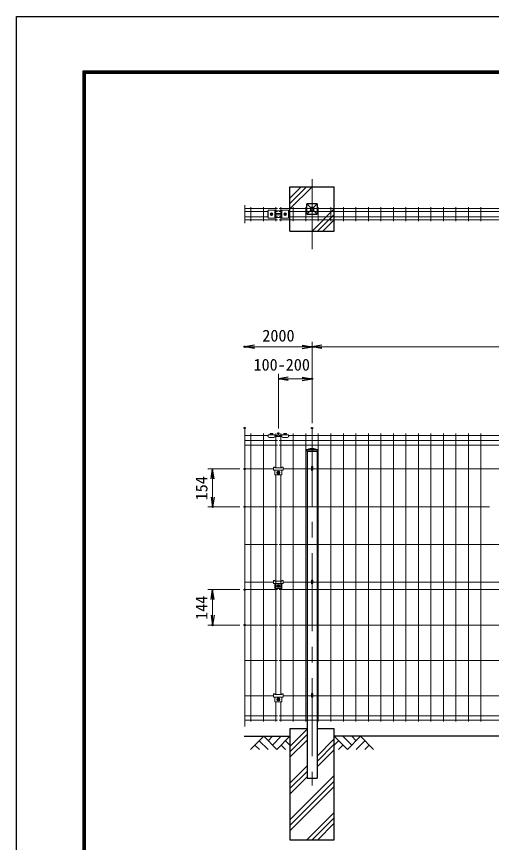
# Model space of a CAD drawing. Units: millimetres, scale not verified. Extents: x -4200 to 4200, y -2970 to 2970.
# Drawn here: x -4200 to -2272, y -385 to 2970 of the extents above; entities that cross this region are included whole.
import ezdxf
from ezdxf.enums import TextEntityAlignment as Align

# ---------------------------------------------------------------- set-up
doc = ezdxf.new("R2010")
doc.units = ezdxf.units.MM
doc.header["$LTSCALE"] = 10
doc.header["$PDMODE"] = 32
doc.header["$PDSIZE"] = 5
doc.linetypes.add('USER1', pattern=[50.8, 31.75, -6.35, 6.35, -6.35])
for name, color, linetype, lineweight in [('0-1_D-BGD', 7, 'Continuous', 25), ('0-2_D-STR4', 7, 'Continuous', 25), ('0-3_D-STR-DIM', 7, 'Continuous', 13), ('0-4_D-STR3', 3, 'Continuous', 13), ('0-5_D-BMK', 2, 'USER1', 13), ('0-6_D-STR1', 1, 'Continuous', 25), ('0-7_D-STR2', 7, 'Continuous', 13), ('0-8_D-DCR-HCH', 7, 'Continuous', 13), ('0-C_D-TTL', 7, 'Continuous', 25)]:
    doc.layers.add(name, color=color, linetype=linetype, lineweight=lineweight)
doc.layers.add('0-9_0', color=7, linetype='Continuous')
doc.layers.add('0-A_Defpoints', color=7, linetype='Continuous')
doc.styles.add('ＭＳ ゴシック', font='')
doc.styles.get('ＭＳ ゴシック').set_extended_font_data('MS Gothic')

# ---------------------------------------------------------------- blocks, each defined once
blk = doc.blocks.new('_Open')
at = {"layer": '0-9_0'}
blk.add_line((-10, 1.667), (0, 0), dxfattribs=at)
blk.add_lwpolyline([(-10, -1.667), (0, 0), (-10, 0)], dxfattribs=at)

msp = doc.modelspace()

# ---------------------------------------------------------------- linework, layer by layer
at = {"layer": '0-1_D-BGD'}
for p, q in [((-3275.7, 46.38), (-3090.2, 46.38)), ((-1090.2, 46.38), (-2910.2, 46.38))]:
    msp.add_line(p, q, dxfattribs=at)
at = {"layer": '0-2_D-STR4'}
for p, q in [((-3090.2, 2278.29), (-2910.2, 2278.29)), ((-3090.2, 2098.29), (-3090.2, 2278.29)), ((-2910.2, 2098.29), (-2910.2, 2278.29)), ((-3090.2, 2098.29), (-2910.2, 2098.29))]:
    msp.add_line(p, q, dxfattribs=at)
msp.add_lwpolyline([(-3020.2, 76.38), (-3090.2, 76.38), (-3090.2, -373.62), (-2910.2, -373.62), (-2910.2, 76.38), (-2980.2, 76.38)], dxfattribs=at)
at = {"layer": '0-3_D-STR-DIM'}
for p, q in [((-3273.71, 2203.08), (-3273.71, 2130.88)), ((-3000.2, 1318.64), (-3000.2, 1648.64)), ((-3000.2, 1318.64), (-3000.2, 1648.64)), ((-3040.2, 1628.64), (-3233.71, 1628.64)), ((-2960.2, 1628.64), (-1040.2, 1628.64)), ((-3137.12, 1296.78), (-3137.12, 1518.64)), ((-3000.2, 1318.64), (-3000.2, 1518.64)), ((-3097.12, 1498.64), (-3040.2, 1498.64)), ((-3273.71, 1298.64), (-3273.71, 85.56)), ((-3293.71, 1132.38), (-3423.71, 1132.38)), ((-3403.71, 1092.38), (-3403.71, 1018.38)), ((-3293.71, 978.38), (-3423.71, 978.38)), ((-3293.71, 642.08), (-3423.71, 642.08)), ((-3403.71, 602.08), (-3403.71, 538.08)), ((-3293.71, 498.08), (-3423.71, 498.08))]:
    msp.add_line(p, q, dxfattribs=at)
at = {"layer": '0-4_D-STR3'}
for p, q in [((-3180.16, 2180.89), (-3180.16, 2153.89)), ((-3178.66, 2180.89), (-3180.16, 2180.89)), ((-3178.66, 2183.47), (-3151.66, 2183.47)), ((-3178.66, 2183.47), (-3178.66, 2151.31)), ((-3151.66, 2183.47), (-3151.66, 2151.31)), ((-3122.66, 2180.89), (-3151.66, 2180.89)), ((-3122.66, 2183.47), (-3122.66, 2151.31)), ((-3122.66, 2183.47), (-3095.66, 2183.47)), ((-3095.66, 2183.47), (-3095.66, 2151.31)), ((-3094.16, 2180.89), (-3095.66, 2180.89)), ((-3094.16, 2153.89), (-3094.16, 2180.89)), ((-3180.16, 2153.89), (-3178.66, 2153.89)), ((-3178.66, 2151.31), (-3151.66, 2151.31)), ((-3167.7, 2171.81), (-3170.25, 2167.39)), ((-3167.7, 2162.98), (-3170.25, 2167.39)), ((-3167.98, 2169.51), (-3166.57, 2168.1)), ((-3167.98, 2165.27), (-3166.57, 2166.69)), ((-3162.61, 2171.81), (-3167.7, 2171.81)), ((-3162.61, 2162.98), (-3167.7, 2162.98)), ((-3167.28, 2170.22), (-3165.86, 2168.81)), ((-3167.28, 2164.56), (-3165.86, 2165.98)), ((-3163.03, 2170.22), (-3164.45, 2168.81)), ((-3163.03, 2164.56), (-3164.45, 2165.98)), ((-3162.33, 2169.51), (-3163.74, 2168.1)), ((-3162.33, 2165.27), (-3163.74, 2166.69)), ((-3162.61, 2171.81), (-3160.06, 2167.39)), ((-3162.61, 2162.98), (-3160.06, 2167.39)), ((-3151.66, 2153.89), (-3122.66, 2153.89)), ((-3150.66, 2169.89), (-3123.66, 2169.89)), ((-3150.66, 2164.89), (-3123.66, 2164.89)), ((-3122.66, 2151.31), (-3095.66, 2151.31)), ((-3111.7, 2171.81), (-3114.25, 2167.39)), ((-3111.7, 2162.98), (-3114.25, 2167.39)), ((-3111.98, 2169.51), (-3110.57, 2168.1)), ((-3111.98, 2165.27), (-3110.57, 2166.69)), ((-3106.61, 2171.81), (-3111.7, 2171.81)), ((-3106.61, 2162.98), (-3111.7, 2162.98)), ((-3111.28, 2170.22), (-3109.86, 2168.81)), ((-3111.28, 2164.56), (-3109.86, 2165.98)), ((-3107.03, 2170.22), (-3108.45, 2168.81)), ((-3107.03, 2164.56), (-3108.45, 2165.98)), ((-3106.33, 2169.51), (-3107.74, 2168.1)), ((-3106.33, 2165.27), (-3107.74, 2166.69)), ((-3106.61, 2171.81), (-3104.06, 2167.39)), ((-3106.61, 2162.98), (-3104.06, 2167.39)), ((-3095.66, 2153.89), (-3094.16, 2153.89)), ((-3170.67, 1271.55), (-3170.67, 1276.18)), ((-3169.29, 1276.55), (-3161.03, 1276.55)), ((-3167.92, 1271.55), (-3167.92, 1276.18)), ((-3162.41, 1271.55), (-3162.41, 1276.18)), ((-3159.66, 1276.18), (-3159.66, 1271.55)), ((-3114.68, 1271.55), (-3114.68, 1276.18)), ((-3113.3, 1276.55), (-3105.04, 1276.55)), ((-3111.92, 1271.55), (-3111.92, 1276.18)), ((-3106.42, 1271.55), (-3106.42, 1276.18)), ((-3103.66, 1276.18), (-3103.66, 1271.55)), ((-3180.16, 1264.55), (-3180.16, 1269.95)), ((-3180.16, 1269.95), (-3178.66, 1269.95)), ((-3180.16, 1264.55), (-3178.66, 1264.55)), ((-3178.66, 1271.55), (-3151.66, 1271.55)), ((-3178.66, 1271.55), (-3178.66, 1264.05)), ((-3174.66, 1260.05), (-3155.66, 1260.05)), ((-3151.66, 1271.55), (-3151.66, 1264.05)), ((-3151.66, 1269.95), (-3122.66, 1269.95)), ((-3151.66, 1264.55), (-3122.66, 1264.55)), ((-3122.66, 1271.55), (-3122.66, 1264.05)), ((-3122.66, 1271.55), (-3095.66, 1271.55)), ((-3118.66, 1260.05), (-3099.66, 1260.05)), ((-3095.66, 1271.55), (-3095.66, 1264.05)), ((-3095.66, 1269.95), (-3094.16, 1269.95)), ((-3095.66, 1264.55), (-3094.16, 1264.55)), ((-3094.16, 1269.95), (-3094.16, 1264.55)), ((-3157.16, 1139.68), (-3157.16, 1126.88)), ((-3157.16, 1139.68), (-3151.16, 1139.68)), ((-3157.16, 1126.88), (-3117.16, 1126.88)), ((-3151.16, 1126.88), (-3151.16, 1107.88)), ((-3151.16, 1107.88), (-3123.16, 1107.88)), ((-3140.62, 1117.88), (-3138.62, 1117.88)), ((-3140.62, 1116.88), (-3138.62, 1116.88)), ((-3137.62, 1120.88), (-3137.62, 1118.88)), ((-3137.62, 1113.88), (-3137.62, 1115.88)), ((-3136.62, 1120.88), (-3136.62, 1118.88)), ((-3136.62, 1113.88), (-3136.62, 1115.88)), ((-3133.62, 1117.88), (-3135.62, 1117.88)), ((-3133.62, 1116.88), (-3135.62, 1116.88)), ((-3123.16, 1139.68), (-3117.16, 1139.68)), ((-3123.16, 1139.68), (-3123.16, 1136.78)), ((-3123.16, 1126.88), (-3123.16, 1107.88)), ((-3117.16, 1139.68), (-3117.16, 1126.88)), ((-3002.8, 1140.54), (-3002.8, 1128.38)), ((-2997.6, 1140.54), (-2997.6, 1128.38)), ((-3157.16, 679.18), (-3157.16, 666.38)), ((-3157.16, 679.18), (-3151.16, 679.18)), ((-3123.16, 679.18), (-3117.16, 679.18)), ((-3123.16, 679.18), (-3123.16, 676.28)), ((-3117.16, 679.18), (-3117.16, 666.38)), ((-3002.8, 680.04), (-3002.8, 667.88)), ((-2997.6, 680.04), (-2997.6, 667.88)), ((-3157.16, 666.38), (-3117.16, 666.38)), ((-3151.16, 666.38), (-3151.16, 647.38)), ((-3151.16, 647.38), (-3123.16, 647.38)), ((-3140.62, 657.38), (-3138.62, 657.38)), ((-3140.62, 656.38), (-3138.62, 656.38)), ((-3137.62, 660.38), (-3137.62, 658.38)), ((-3137.62, 653.38), (-3137.62, 655.38)), ((-3136.62, 660.38), (-3136.62, 658.38)), ((-3136.62, 653.38), (-3136.62, 655.38)), ((-3133.62, 657.38), (-3135.62, 657.38)), ((-3133.62, 656.38), (-3135.62, 656.38)), ((-3123.16, 666.38), (-3123.16, 647.38)), ((-3157.16, 218.68), (-3157.16, 205.88)), ((-3157.16, 218.68), (-3151.16, 218.68)), ((-3157.16, 205.88), (-3117.16, 205.88)), ((-3151.16, 205.88), (-3151.16, 186.88)), ((-3123.16, 218.68), (-3117.16, 218.68)), ((-3123.16, 218.68), (-3123.16, 215.78)), ((-3123.16, 205.88), (-3123.16, 186.88)), ((-3117.16, 218.68), (-3117.16, 205.88)), ((-3002.8, 219.54), (-3002.8, 207.38)), ((-2997.6, 219.54), (-2997.6, 207.38)), ((-3151.16, 186.88), (-3123.16, 186.88)), ((-3140.62, 196.88), (-3138.62, 196.88)), ((-3140.62, 195.88), (-3138.62, 195.88)), ((-3137.62, 199.88), (-3137.62, 197.88)), ((-3137.62, 192.88), (-3137.62, 194.88)), ((-3136.62, 199.88), (-3136.62, 197.88)), ((-3136.62, 192.88), (-3136.62, 194.88)), ((-3133.62, 196.88), (-3135.62, 196.88)), ((-3133.62, 195.88), (-3135.62, 195.88))]:
    msp.add_line(p, q, dxfattribs=at)
for points in [[(-3151.16, 1139.68), (-3151.16, 1136.78), (-3123.16, 1136.78)], [(-3151.16, 679.18), (-3151.16, 676.28), (-3123.16, 676.28)], [(-3151.16, 218.68), (-3151.16, 215.78), (-3123.16, 215.78)]]:
    msp.add_lwpolyline(points, dxfattribs=at)
for centre, radius in [((-3165.16, 2167.39), 4.41), ((-3109.16, 2167.39), 4.41), ((-3137.12, 1117.38), 6.5), ((-3137.12, 656.88), 6.5), ((-3137.12, 196.38), 6.5)]:
    msp.add_circle(centre, radius, dxfattribs=at)
for centre, radius, start, end in [((-3167.63, 2169.87), 0.5, 44.99953, 224.99952), ((-3167.63, 2164.92), 0.5, 135, 314.99998), ((-3165.16, 2168.64), 3.75, 57.53826, 122.46174), ((-3165.16, 2166.14), 3.75, 237.53826, 302.46174), ((-3167.28, 2167.39), 1, 314.99999, 45), ((-3165.16, 2169.51), 1, 225.00001, 314.99999), ((-3165.16, 2165.27), 1, 45, 135), ((-3163.03, 2167.39), 1, 135, 225.00001), ((-3162.68, 2169.87), 0.5, 315, 135), ((-3162.68, 2164.92), 0.5, 225.00001, 44.99999), ((-3150.66, 2167.39), 2.5, 90, 113.57818), ((-3150.66, 2167.39), 2.5, 246.42182, 270), ((-3123.66, 2167.39), 2.5, 66.42182, 90), ((-3123.66, 2167.39), 2.5, 270, 293.57818), ((-3111.63, 2169.87), 0.5, 44.99953, 224.99952), ((-3111.63, 2164.92), 0.5, 135, 314.99998), ((-3109.16, 2168.64), 3.75, 57.53826, 122.46174), ((-3109.16, 2166.14), 3.75, 237.53826, 302.46174), ((-3111.28, 2167.39), 1, 314.99999, 45), ((-3109.16, 2169.51), 1, 225.00001, 314.99999), ((-3109.16, 2165.27), 1, 45, 135), ((-3107.03, 2167.39), 1, 135, 225.00001), ((-3106.68, 2169.87), 0.5, 315, 135), ((-3106.68, 2164.92), 0.5, 225.00001, 44.99999), ((-3169.29, 1273.79), 2.75, 60, 120), ((-3165.16, 1266.09), 10.46, 74.73852, 105.26148), ((-3161.03, 1273.79), 2.75, 60, 120), ((-3113.3, 1273.79), 2.75, 60, 120), ((-3109.17, 1266.09), 10.46, 74.73852, 105.26148), ((-3105.04, 1273.79), 2.75, 60, 120), ((-3174.66, 1264.05), 4, 180, 270), ((-3155.66, 1264.05), 4, 270, 0), ((-3118.66, 1264.05), 4, 180, 270), ((-3099.66, 1264.05), 4, 270, 0), ((-3140.62, 1117.38), 0.5, 90.00001, 270), ((-3138.62, 1118.88), 1, 270, 0.00001), ((-3138.62, 1115.88), 1, 0, 90), ((-3137.12, 1120.88), 0.5, 0, 179.99999), ((-3137.12, 1113.88), 0.5, 180.00002, 0.00001), ((-3135.62, 1118.88), 1, 180.00001, 270), ((-3135.62, 1115.88), 1, 90, 180.00001), ((-3133.62, 1117.38), 0.5, 270.00049, 90.00046), ((-3000.2, 1128.38), 2.6, 180, 0), ((-3140.62, 656.88), 0.5, 90.00001, 270), ((-3138.62, 658.38), 1, 270, 0.00001), ((-3138.62, 655.38), 1, 0, 90), ((-3137.12, 660.38), 0.5, 0, 179.99999), ((-3137.12, 653.38), 0.5, 180.00002, 0.00001), ((-3135.62, 658.38), 1, 180.00001, 270), ((-3135.62, 655.38), 1, 90, 180.00001), ((-3133.62, 656.88), 0.5, 270.00049, 90.00046), ((-3000.2, 667.88), 2.6, 180, 0), ((-3000.2, 207.38), 2.6, 180, 0), ((-3140.62, 196.38), 0.5, 90.00001, 270), ((-3138.62, 197.88), 1, 270, 0.00001), ((-3138.62, 194.88), 1, 0, 90), ((-3137.12, 199.88), 0.5, 0, 179.99999), ((-3137.12, 192.88), 0.5, 180.00002, 0.00001), ((-3135.62, 197.88), 1, 180.00001, 270), ((-3135.62, 194.88), 1, 90, 180.00001), ((-3133.62, 196.38), 0.5, 270.00049, 90.00046)]:
    msp.add_arc(centre, radius, start, end, dxfattribs=at)
for centre in [(-3000.2, 1140.53), (-3000.2, 680.03), (-3000.2, 219.53)]:
    msp.add_ellipse(centre, major_axis=(-2.6, 0), ratio=0.649974, start_param=3.1415927, end_param=6.2831853, dxfattribs=at)
at = {"layer": '0-5_D-BMK'}
for p, q in [((-3000.2, 2308.89), (-3000.2, 2025.19)), ((-3000.2, 1298.64), (-3000.2, -153.62))]:
    msp.add_line(p, q, dxfattribs=at)
at = {"layer": '0-6_D-STR1'}
for p, q in [((-2979.2, 2209.29), (-3021.2, 2209.29)), ((-3006.2, 2194.29), (-3021.2, 2209.29)), ((-3021.2, 2167.29), (-3021.2, 2209.29)), ((-3006.2, 2182.29), (-3021.2, 2167.29)), ((-2994.2, 2194.29), (-2979.2, 2209.29)), ((-2979.2, 2167.29), (-2994.2, 2182.29)), ((-2979.2, 2209.29), (-2979.2, 2167.29)), ((-3021.2, 2167.29), (-2979.2, 2167.29)), ((-3021.2, 1211.38), (-3006.2, 1215.38)), ((-3021.2, 1211.38), (-2979.2, 1211.38)), ((-3021.2, 1211.38), (-3021.2, 1204.38)), ((-3006.2, 1215.38), (-2994.2, 1215.38)), ((-3021.2, 1204.38), (-2979.2, 1204.38)), ((-3020.2, 1204.38), (-3020.2, -123.62)), ((-2980.2, 1204.38), (-2980.2, -123.62)), ((-3020.2, -123.62), (-2980.2, -123.62))]:
    msp.add_line(p, q, dxfattribs=at)
for points in [[(-2994.2, 2194.29), (-3006.2, 2194.29), (-3006.2, 2182.29)], [(-2994.2, 2194.29), (-2994.2, 2182.29), (-3006.2, 2182.29)], [(-2994.2, 1215.38), (-2979.2, 1211.38), (-2979.2, 1204.38)]]:
    msp.add_lwpolyline(points, dxfattribs=at)
at = {"layer": '0-7_D-STR2'}
for p, q in [((-3273.71, 2189.99), (-3140.16, 2189.99)), ((-3248.67, 2195.39), (-3248.67, 2139.39)), ((-3197.9, 2195.39), (-3197.9, 2139.39)), ((-3147.13, 2195.39), (-3147.13, 2139.39)), ((-3134.16, 2189.99), (-1140.16, 2189.99)), ((-3127.18, 2195.39), (-3127.18, 2139.39)), ((-3076.41, 2195.39), (-3076.41, 2139.39)), ((-3025.64, 2195.39), (-3025.64, 2139.39)), ((-2974.87, 2195.39), (-2974.87, 2139.39)), ((-2924.1, 2195.39), (-2924.1, 2139.39)), ((-2873.33, 2195.39), (-2873.33, 2139.39)), ((-2822.57, 2195.39), (-2822.57, 2139.39)), ((-2771.8, 2195.39), (-2771.8, 2139.39)), ((-2721.03, 2195.39), (-2721.03, 2139.39)), ((-2670.26, 2195.39), (-2670.26, 2139.39)), ((-2619.49, 2195.39), (-2619.49, 2139.39)), ((-2568.72, 2195.39), (-2568.72, 2139.39)), ((-2517.95, 2195.39), (-2517.95, 2139.39)), ((-2467.18, 2195.39), (-2467.18, 2139.39)), ((-2416.41, 2195.39), (-2416.41, 2139.39)), ((-2365.64, 2195.39), (-2365.64, 2139.39)), ((-2314.87, 2195.39), (-2314.87, 2139.39)), ((-3273.71, 2178.69), (-3178.66, 2178.69)), ((-3273.71, 2156.09), (-3178.66, 2156.09)), ((-3151.66, 2178.69), (-3140.16, 2178.69)), ((-3151.66, 2156.09), (-3140.16, 2156.09)), ((-3134.16, 2178.69), (-3122.66, 2178.69)), ((-3134.16, 2156.09), (-3122.66, 2156.09)), ((-3095.66, 2178.69), (-1140.16, 2178.69)), ((-3095.66, 2156.09), (-1140.16, 2156.09)), ((-3273.71, 2144.79), (-3140.16, 2144.79)), ((-3134.16, 2144.79), (-1140.16, 2144.79)), ((-3248.71, 1276.38), (-3248.71, 106.38)), ((-3197.94, 1276.38), (-3197.94, 106.38)), ((-3147.17, 1276.38), (-3147.17, 1136.78)), ((-3127.14, 1276.38), (-3127.14, 1136.78)), ((-3076.37, 1276.38), (-3076.37, 106.38)), ((-3025.6, 1276.38), (-3025.6, 106.38)), ((-2974.83, 1276.38), (-2974.83, 106.38)), ((-2924.06, 1276.38), (-2924.06, 106.38)), ((-2873.29, 1276.38), (-2873.29, 106.38)), ((-2822.52, 1276.38), (-2822.52, 106.38)), ((-2771.76, 1276.38), (-2771.76, 106.38)), ((-2720.99, 1276.38), (-2720.99, 106.38)), ((-2670.22, 1276.38), (-2670.22, 106.38)), ((-2619.45, 1276.38), (-2619.45, 106.38)), ((-2568.68, 1276.38), (-2568.68, 106.38)), ((-2517.91, 1276.38), (-2517.91, 106.38)), ((-2467.14, 1276.38), (-2467.14, 106.38)), ((-2416.37, 1276.38), (-2416.37, 106.38)), ((-2365.6, 1276.38), (-2365.6, 106.38)), ((-2314.83, 1276.38), (-2314.83, 106.38)), ((-3178.66, 1267.95), (-3273.71, 1267.95)), ((-3140.16, 1248.38), (-3273.71, 1248.38)), ((-3140.16, 1267.95), (-3151.66, 1267.95)), ((-3122.66, 1267.95), (-3134.16, 1267.95)), ((-1140.14, 1248.38), (-3134.16, 1248.38)), ((-1178.65, 1267.95), (-3095.66, 1267.95)), ((-3140.16, 1228.8), (-3273.71, 1228.8)), ((-1140.14, 1228.8), (-3134.16, 1228.8)), ((-3157.16, 1132.38), (-3273.71, 1132.38)), ((-3147.17, 1107.88), (-3147.17, 215.78)), ((-3127.14, 1107.88), (-3127.14, 215.78)), ((-3002.8, 1132.38), (-3117.16, 1132.38)), ((-1157.16, 1132.38), (-2997.6, 1132.38)), ((-3140.17, 978.38), (-3273.71, 978.38)), ((-2280.15, 978.38), (-3134.14, 978.38)), ((-3140.17, 824.88), (-3273.71, 824.88)), ((-1140.14, 824.88), (-3134.14, 824.88)), ((-3157.16, 671.88), (-3273.71, 671.88)), ((-3002.8, 671.88), (-3117.16, 671.88)), ((-1157.16, 671.88), (-2997.6, 671.88)), ((-3140.17, 642.08), (-3273.71, 642.08)), ((-1140.14, 642.08), (-3134.14, 642.08)), ((-3140.17, 498.08), (-3273.71, 498.08)), ((-1140.14, 498.08), (-3134.14, 498.08)), ((-3140.17, 354.58), (-3273.71, 354.58)), ((-1140.14, 354.58), (-3134.14, 354.58)), ((-3157.16, 211.38), (-3273.71, 211.38)), ((-3002.8, 211.38), (-3117.16, 211.38)), ((-1157.19, 211.38), (-2997.6, 211.38)), ((-3147.17, 186.88), (-3147.17, 106.38)), ((-3127.14, 186.88), (-3127.14, 106.38)), ((-3140.16, 129.4), (-3273.71, 129.4)), ((-3140.16, 111.78), (-3273.71, 111.78)), ((-1140.14, 129.4), (-3134.16, 129.4)), ((-1140.14, 111.78), (-3134.16, 111.78))]:
    msp.add_line(p, q, dxfattribs=at)
at = {"layer": '0-8_D-DCR-HCH'}
for p, q in [((-3090.2, 2188.29), (-3000.2, 2278.29)), ((-3090.2, 2210.39), (-3022.3, 2278.29)), ((-3090.2, 2232.49), (-3044.39, 2278.29)), ((-2910.2, 2188.29), (-3000.2, 2098.29)), ((-2910.2, 2166.2), (-2978.1, 2098.29)), ((-2910.2, 2144.1), (-2956, 2098.29)), ((-3090.2, 5.17), (-3020.2, 75.17)), ((-3196.62, 46.38), (-3249.83, -6.84)), ((-3196.62, 46.38), (-3143.41, -6.84)), ((-3178.88, 28.64), (-3161.15, 46.38)), ((-3161.15, 10.9), (-3125.67, 46.38)), ((-3143.41, -6.84), (-3090.2, 46.38)), ((-3090.2, -16.93), (-3020.2, 53.07)), ((-2980.2, -34.03), (-2910.2, 35.97)), ((-2856.99, -6.84), (-2910.2, 46.38)), ((-2839.25, 10.9), (-2874.72, 46.38)), ((-2803.77, 46.38), (-2856.99, -6.84)), ((-2821.42, 28.55), (-2839.25, 46.38)), ((-2803.77, 46.38), (-2750.56, -6.84)), ((-3232.1, 10.9), (-3214.28, -6.84)), ((-3214.36, 28.64), (-3178.72, -6.84)), ((-3125.67, 10.9), (-3107.85, -6.84)), ((-3107.94, 28.64), (-3090.2, 10.98)), ((-3090.2, -39.02), (-3020.2, 30.98)), ((-2980.2, -56.13), (-2910.2, 13.87)), ((-2892.46, 28.64), (-2910.2, 10.98)), ((-2874.72, 10.9), (-2892.54, -6.84)), ((-2786.04, 28.64), (-2821.67, -6.84)), ((-2768.3, 10.9), (-2786.12, -6.84)), ((-2980.2, -78.22), (-2910.2, -8.22)), ((-3090.2, -144.03), (-3020.2, -74.03)), ((-3090.2, -166.13), (-3020.2, -96.13)), ((-3090.2, -293.23), (-2910.2, -113.23)), ((-3090.2, -188.22), (-3020.2, -118.22)), ((-3090.2, -315.33), (-2910.2, -135.33)), ((-3090.2, -337.42), (-2910.2, -157.42)), ((-3021.39, -373.62), (-2910.2, -262.43)), ((-2999.3, -373.62), (-2910.2, -284.53)), ((-2977.2, -373.62), (-2910.2, -306.62))]:
    msp.add_line(p, q, dxfattribs=at)
at = {"layer": '0-A_Defpoints'}
for p in [(-3273.71, 1628.64), (-3000.2, 1498.64), (-3273.71, 1298.64), (-3137.12, 1276.78), (-3000.2, 1298.64), (-3273.71, 1132.38), (-3403.71, 978.38), (-3273.71, 978.38), (-3273.71, 642.08), (-3403.71, 498.08), (-3273.71, 498.08)]:
    msp.add_point(p, dxfattribs=at)
at = {"layer": '0-C_D-TTL', "color": 2}
msp.add_lwpolyline([(-4199.74, 2970), (4200.26, 2970), (4200.26, -2970), (-4199.74, -2970)], close=True, dxfattribs=at)
at = {"layer": '0-C_D-TTL'}
for points in [[(-3929.74, 2750), (3930.26, 2750), (3930.26, -2750), (-3929.74, -2750)], [(-3927.24, 2747.5), (3927.76, 2747.5), (3927.76, -2747.5), (-3927.24, -2747.5)], [(-3924.74, 2745), (3925.26, 2745), (3925.26, -2745), (-3924.74, -2745)], [(-3922.24, 2742.5), (3922.76, 2742.5), (3922.76, -2742.5), (-3922.24, -2742.5)], [(-3919.74, 2740), (3920.26, 2740), (3920.26, -2740), (-3919.74, -2740)]]:
    msp.add_lwpolyline(points, close=True, dxfattribs=at)

# ---------------------------------------------------------------- block references
at = {"layer": '0-3_D-STR-DIM', "xscale": 4, "yscale": 4}
for p, rotation in [((-3273.71, 1628.64), 180), ((-3000.2, 1628.64), 180), ((-3137.12, 1498.64), 180), ((-3403.71, 1132.38), 90), ((-3403.71, 978.38), 270), ((-3403.71, 642.08), 90), ((-3403.71, 498.08), 270)]:
    msp.add_blockref('_Open', p, dxfattribs=dict(at, rotation=rotation))
for p in [(-3000.2, 1628.64), (-3000.2, 1498.64)]:
    msp.add_blockref('_Open', p, dxfattribs=at)

# ---------------------------------------------------------------- texts
at = {"layer": '0-3_D-STR-DIM', "style": 'ＭＳ ゴシック'}
for s, p in [('2000', (-3202.21, 1635.38)), ('100-200', (-3237.97, 1517.25))]:
    msp.add_text(s, height=48.09, dxfattribs=at).set_placement(p, align=Align.BOTTOM_LEFT)
for s, p in [('154', (-3410.46, 1004.6)), ('144', (-3410.46, 519.3))]:
    msp.add_text(s, height=48.09, rotation=90, dxfattribs=at).set_placement(p, align=Align.BOTTOM_LEFT)

doc.saveas('drawing.dxf')
